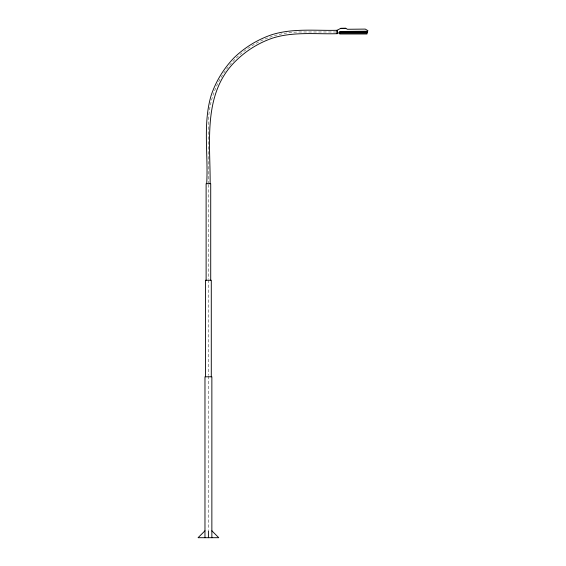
<?xml version="1.0" encoding="UTF-8"?>
<svg xmlns="http://www.w3.org/2000/svg" width="566" height="566" viewBox="0 0 566 566"><rect width="100%" height="100%" fill="white"/><g stroke="black" fill="none" stroke-linecap="round" stroke-linejoin="round"><path stroke-width="0.42" stroke-dasharray="2.83 2.12" d="M336.268 31.986L300.362 31.986A91.947 91.947 0 0 0 208.415 123.94L208.415 183.702M208.415 184.587L208.415 279.045M208.415 279.929L208.415 375.265M208.415 376.149L208.415 529.755"/><path stroke-width="0.85" d="M367.207 32.149L367.928 30.684L365.275 29.092L347.39 29.276L345.762 28.3L340.718 28.35L337.124 30.302M204.97 530.802L198.072 537.7L218.759 537.7L211.861 530.802M340.718 28.364L345.762 28.314M367.207 32.135L339.515 32.411L337.159 33.691C315.595 34.293 293.407 31.477 272.487 38.134C259.044 42.754 246.79 50.268 236.567 60.145C202.352 92.449 210.425 141.514 210.142 183.702M337.145 30.267L337.145 33.712L337.124 30.288C315.212 30.819 292.672 28.052 271.418 34.844C257.459 39.648 244.738 47.445 234.126 57.697C223.874 68.309 216.078 81.037 211.274 94.989C202.642 123.742 208.394 154.235 206.696 183.702M339.741 33.069L366.98 33.069M337.173 30.55L337.605 32.842M366.98 32.142L366.966 31.222L339.734 31.484L339.741 32.404M211.861 537.7L211.861 376.793L204.97 376.793L204.97 537.7M211.288 376.793L211.288 280.248L205.543 280.248L205.543 376.793M210.715 280.248L210.715 183.702L206.116 183.702L206.116 280.248M208.415 530.802L208.415 537.7M366.98 32.149L339.741 32.149L339.741 33.988L366.98 33.988L366.98 32.149"/></g></svg>
